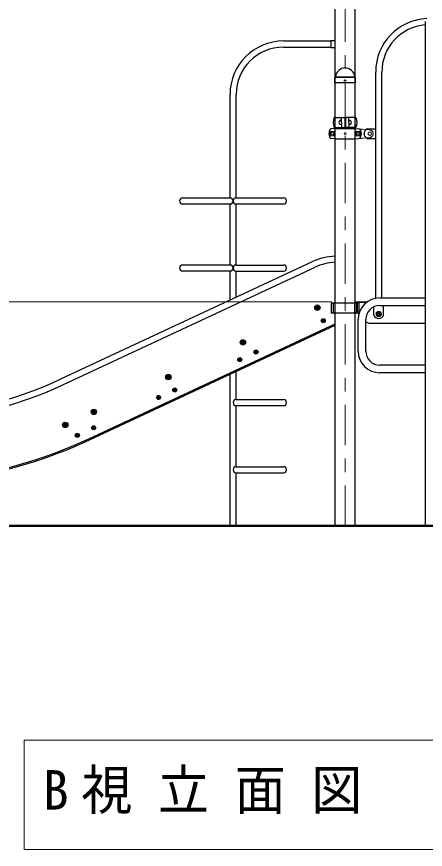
# Model space of a CAD drawing. Units: millimetres on the paper. Extents: x -385 to 0, y -594 to 267.
# Drawn here: x -146.7 to -116.3, y -138.4 to -76.4 of the extents above; entities that cross this region are included whole.
import ezdxf

# ---------------------------------------------------------------- set-up
doc = ezdxf.new("R2010")
doc.units = ezdxf.units.MM
doc.linetypes.add('USER1', pattern=[4.5, 2.5, -2])
doc.linetypes.add('USER2', pattern=[6, 3, -1, 1, -1])
doc.layers.add('LY_1', color=7, linetype='Continuous', lineweight=25)
doc.styles.add('ＭＳ ゴシック', font='')
doc.styles.get('ＭＳ ゴシック').set_extended_font_data('MS Gothic')

msp = doc.modelspace()

# ---------------------------------------------------------------- linework, layer by layer
at = {"layer": 'LY_1', "linetype": 'USER2', "lineweight": 13}
msp.add_line((-122.287, -114.306), (-122.287, -54.306), dxfattribs=at)
at = {"layer": 'LY_1'}
for p, q in [((-123.03, -114.306), (-123.03, -55.731)), ((-121.545, -114.306), (-121.545, -55.731)), ((-116.321, -114.306), (-116.321, -76.806)), ((-126.871, -78.246), (-123.347, -78.246)), ((-123.347, -78.206), (-123.03, -78.206)), ((-123.347, -78.206), (-123.347, -78.74)), ((-126.871, -78.7), (-123.347, -78.7)), ((-123.347, -78.74), (-123.03, -78.74)), ((-123.062, -81.315), (-123.055, -80.984)), ((-123.034, -80.936), (-123.016, -80.917)), ((-121.541, -80.936), (-121.559, -80.917)), ((-121.513, -81.314), (-121.52, -80.984)), ((-120.014, -97.386), (-120.014, -80.556)), ((-119.561, -97.356), (-119.561, -80.556)), ((-123.053, -81.323), (-123.062, -81.315)), ((-123.053, -81.323), (-121.521, -81.323)), ((-121.513, -81.314), (-121.521, -81.323)), ((-130.847, -89.913), (-130.847, -82.223)), ((-130.394, -89.913), (-130.394, -82.223)), ((-123.056, -83.931), (-122.346, -83.931)), ((-122.558, -84.152), (-122.592, -84.15)), ((-122.558, -84.306), (-122.558, -83.948)), ((-122.312, -83.965), (-122.312, -84.648)), ((-122.262, -83.965), (-122.262, -84.648)), ((-121.519, -83.931), (-122.229, -83.931)), ((-122.016, -84.306), (-122.016, -83.948)), ((-122.016, -84.152), (-121.983, -84.15)), ((-123.054, -84.765), (-123.317, -84.788)), ((-123.054, -84.681), (-122.346, -84.681)), ((-123.054, -84.765), (-121.52, -84.765)), ((-122.558, -84.461), (-122.592, -84.462)), ((-122.558, -84.306), (-122.558, -84.665)), ((-121.519, -84.681), (-122.229, -84.681)), ((-122.016, -84.306), (-122.016, -84.665)), ((-122.016, -84.461), (-121.983, -84.462)), ((-121.521, -84.765), (-120.996, -84.811)), ((-120.637, -84.773), (-120.014, -84.773)), ((-121.521, -85.515), (-120.996, -85.469)), ((-123.054, -85.515), (-123.317, -85.492)), ((-123.054, -85.515), (-121.52, -85.515)), ((-120.637, -85.506), (-120.014, -85.506)), ((-134.371, -89.913), (-130.847, -89.913)), ((-134.371, -90.366), (-130.847, -90.366)), ((-130.847, -94.913), (-130.847, -90.366)), ((-130.394, -89.913), (-126.871, -89.913)), ((-130.394, -94.913), (-130.394, -90.366)), ((-130.394, -90.366), (-126.871, -90.366)), ((-143.428, -103.386), (-124.71, -94.658)), ((-143.237, -103.797), (-124.519, -95.069)), ((-130.847, -94.913), (-134.371, -94.913)), ((-130.847, -95.366), (-134.371, -95.366)), ((-130.847, -97.52), (-130.847, -95.366)), ((-130.394, -94.913), (-126.871, -94.913)), ((-130.394, -97.308), (-130.394, -95.366)), ((-130.394, -95.366), (-126.871, -95.366)), ((-123.318, -97.74), (-123.318, -98.49)), ((-121.257, -97.74), (-123.318, -97.74)), ((-123.179, -97.74), (-123.179, -98.49)), ((-121.592, -97.74), (-121.592, -98.49)), ((-121.545, -97.64), (-120.618, -97.64)), ((-121.545, -97.678), (-120.829, -97.678)), ((-121.436, -97.74), (-121.436, -98.49)), ((-121.387, -97.74), (-121.387, -98.49)), ((-121.257, -97.74), (-121.257, -98.49)), ((-120.829, -97.69), (-120.829, -97.812)), ((-119.704, -97.356), (-116.321, -97.356)), ((-120.154, -98.649), (-120.154, -98.024)), ((-119.854, -98.518), (-119.787, -98.479)), ((-119.787, -98.479), (-119.721, -98.518)), ((-119.704, -97.923), (-116.321, -97.923)), ((-119.421, -98.649), (-119.421, -97.923)), ((-123.944, -99), (-123.973, -99.05)), ((-123.944, -99.1), (-123.973, -99.05)), ((-123.944, -99), (-123.886, -99)), ((-123.944, -99.1), (-123.886, -99.1)), ((-123.857, -99.05), (-123.886, -99)), ((-123.857, -99.05), (-123.886, -99.1)), ((-121.257, -98.49), (-123.318, -98.49)), ((-121.321, -101.306), (-121.321, -98.973)), ((-120.754, -101.306), (-120.754, -98.973)), ((-119.854, -98.595), (-119.787, -98.633)), ((-119.787, -98.633), (-119.721, -98.595)), ((-119.721, -98.518), (-119.721, -98.595)), ((-141.358, -107.827), (-123.03, -99.281)), ((-141.315, -107.918), (-123.03, -99.391)), ((-120.496, -99.223), (-116.321, -99.223)), ((-128.963, -101.349), (-128.968, -101.406)), ((-128.921, -101.439), (-128.968, -101.406)), ((-128.963, -101.349), (-128.911, -101.324)), ((-128.921, -101.439), (-128.869, -101.415)), ((-128.863, -101.358), (-128.911, -101.324)), ((-128.863, -101.358), (-128.869, -101.415)), ((-130.172, -101.912), (-130.177, -101.97)), ((-130.129, -102.003), (-130.177, -101.97)), ((-130.172, -101.912), (-130.119, -101.888)), ((-130.129, -102.003), (-130.077, -101.979)), ((-130.072, -101.921), (-130.119, -101.888)), ((-130.072, -101.921), (-130.077, -101.979)), ((-116.321, -102.356), (-119.704, -102.356)), ((-130.847, -114.306), (-130.847, -103.037)), ((-130.394, -104.913), (-130.394, -102.825)), ((-116.321, -102.923), (-119.704, -102.923)), ((-135.005, -104.166), (-135.01, -104.224)), ((-134.963, -104.257), (-135.01, -104.224)), ((-135.005, -104.166), (-134.953, -104.142)), ((-134.963, -104.257), (-134.911, -104.232)), ((-134.906, -104.175), (-134.953, -104.142)), ((-134.906, -104.175), (-134.911, -104.232)), ((-136.214, -104.73), (-136.219, -104.787)), ((-136.171, -104.82), (-136.219, -104.787)), ((-136.214, -104.73), (-136.161, -104.705)), ((-136.171, -104.82), (-136.119, -104.796)), ((-136.114, -104.738), (-136.161, -104.705)), ((-136.114, -104.738), (-136.119, -104.796)), ((-130.394, -104.913), (-126.871, -104.913)), ((-130.394, -105.366), (-126.871, -105.366)), ((-130.394, -109.913), (-130.394, -105.366)), ((-141.047, -106.984), (-141.052, -107.041)), ((-141.005, -107.074), (-141.052, -107.041)), ((-141.047, -106.984), (-140.995, -106.959)), ((-141.005, -107.074), (-140.953, -107.05)), ((-140.948, -106.992), (-140.995, -106.959)), ((-140.948, -106.992), (-140.953, -107.05)), ((-142.256, -107.547), (-142.261, -107.605)), ((-142.213, -107.638), (-142.261, -107.605)), ((-142.256, -107.547), (-142.203, -107.523)), ((-142.213, -107.638), (-142.161, -107.613)), ((-142.156, -107.556), (-142.203, -107.523)), ((-142.156, -107.556), (-142.161, -107.613)), ((-130.394, -109.913), (-126.871, -109.913)), ((-130.394, -110.366), (-126.871, -110.366)), ((-130.394, -114.306), (-130.394, -110.366))]:
    msp.add_line(p, q, dxfattribs=at)
at = {"layer": 'LY_1', "lineweight": 13}
for p, q in [((-123.032, -80.964), (-121.543, -80.964)), ((-123.002, -80.906), (-121.576, -80.906)), ((-123.092, -84.986), (-123.4, -84.986)), ((-123.4, -85.294), (-123.4, -84.986)), ((-123.092, -85.294), (-123.4, -85.294)), ((-121.483, -84.986), (-121.175, -84.986)), ((-121.483, -85.294), (-121.175, -85.294)), ((-121.175, -85.294), (-121.175, -84.986)), ((-123.287, -97.64), (-175.872, -97.64)), ((-146.153, -130.24), (-146.153, -138.373)), ((-95.353, -130.24), (-146.153, -130.24)), ((-146.153, -138.373), (-95.353, -138.373))]:
    msp.add_line(p, q, dxfattribs=at)
at = {"layer": 'LY_1', "linetype": 'USER1', "lineweight": 13}
for p, q in [((-123.029, -80.973), (-121.546, -80.973)), ((-123.037, -84.781), (-123.037, -85.498)), ((-121.537, -84.781), (-121.537, -85.498)), ((-120.996, -84.811), (-120.47, -84.849)), ((-120.996, -85.469), (-120.47, -85.43))]:
    msp.add_line(p, q, dxfattribs=at)
at = {"layer": 'LY_1', "lineweight": 50}
msp.add_line((-76.634, -114.306), (-164.872, -114.306), dxfattribs=at)
at = {"layer": 'LY_1'}
for points in [[(-124.376, -98.035), (-124.4, -98.077), (-124.376, -98.118), (-124.328, -98.118), (-124.304, -98.077), (-124.328, -98.035)], [(-129.919, -100.62), (-129.943, -100.662), (-129.919, -100.703), (-129.871, -100.703), (-129.847, -100.662), (-129.871, -100.62)], [(-135.463, -103.205), (-135.487, -103.247), (-135.463, -103.288), (-135.415, -103.288), (-135.391, -103.247), (-135.415, -103.205)], [(-141.021, -105.803), (-141.027, -105.851), (-140.988, -105.88), (-140.944, -105.861), (-140.938, -105.813), (-140.977, -105.784)], [(-143.102, -106.751), (-143.062, -106.777), (-143.064, -106.826), (-143.107, -106.847), (-143.147, -106.821), (-143.145, -106.773)]]:
    msp.add_lwpolyline(points, close=True, dxfattribs=at)
for centre, radius in [((-122.287, -81.189), 0.05), ((-124.352, -98.077), 0.2), ((-124.352, -98.077), 0.117), ((-124.352, -98.077), 0.0481), ((-119.787, -98.556), 0.175), ((-123.915, -99.05), 0.15), ((-123.915, -99.05), 0.0577), ((-129.895, -100.662), 0.2), ((-129.895, -100.662), 0.117), ((-129.895, -100.662), 0.0481), ((-128.916, -101.382), 0.15), ((-128.916, -101.382), 0.0577), ((-130.124, -101.945), 0.15), ((-130.124, -101.945), 0.0577), ((-135.439, -103.247), 0.2), ((-135.439, -103.247), 0.117), ((-135.439, -103.247), 0.0481), ((-134.958, -104.199), 0.15), ((-136.166, -104.763), 0.15), ((-134.958, -104.199), 0.0577), ((-136.166, -104.763), 0.0577), ((-140.982, -105.832), 0.2), ((-140.982, -105.832), 0.117), ((-140.982, -105.832), 0.0481), ((-143.105, -106.799), 0.2), ((-143.105, -106.799), 0.117), ((-143.105, -106.799), 0.0481), ((-141, -107.017), 0.15), ((-141, -107.017), 0.0577), ((-142.208, -107.58), 0.15), ((-142.208, -107.58), 0.0577)]:
    msp.add_circle(centre, radius, dxfattribs=at)
at = {"layer": 'LY_1', "lineweight": 13}
for centre, radius in [((-123.246, -85.14), 0.154), ((-123.246, -85.14), 0.0833), ((-122.287, -85.14), 0.0833), ((-121.329, -85.14), 0.154), ((-121.329, -85.14), 0.0833), ((-119.787, -98.556), 0.2), ((-119.787, -98.556), 0.0917)]:
    msp.add_circle(centre, radius, dxfattribs=at)
at = {"layer": 'LY_1', "linetype": 'USER1', "lineweight": 13}
for centre, radius in [((-120.454, -85.14), 0.125), ((-119.787, -98.556), 0.108), ((-119.787, -98.556), 0.104), ((-123.915, -99.05), 0.108)]:
    msp.add_circle(centre, radius, dxfattribs=at)
at = {"layer": 'LY_1'}
for centre, radius, start, end in [((-116.037, -80.556), 3.977, 92.5225, 180), ((-116.037, -80.556), 3.523, 94.61249, 180), ((-126.871, -82.223), 3.977, 90, 180), ((-126.871, -82.223), 3.523, 90, 180), ((-122.287, -80.973), 0.72, 90, 173.3676), ((-122.287, -80.973), 0.72, 6.6324, 90), ((-122.985, -80.985), 0.07, 135, 178.99605), ((-123.049, -80.884), 0.0467, 315, 353.3676), ((-121.526, -80.884), 0.0467, 186.6324, 225), ((-121.59, -80.985), 0.07, 1.00395, 45), ((-122.244, -84.306), 0.935, 159.19706, 200.80294), ((-123.056, -83.998), 0.0667, 90, 159.19706), ((-122.597, -84.306), 0.156, 88, 272), ((-122.542, -83.948), 0.0167, 90, 180), ((-122.346, -83.965), 0.0333, 0, 90), ((-122.229, -83.965), 0.0333, 90, 180), ((-122.033, -83.948), 0.0167, 0, 90), ((-121.978, -84.306), 0.156, 268, 92), ((-121.519, -83.998), 0.0667, 20.80294, 90), ((-122.331, -84.306), 0.935, 339.19706, 20.80294), ((-123.303, -84.954), 0.167, 95, 163.80375), ((-123.056, -84.615), 0.0667, 200.80294, 270), ((-122.542, -84.665), 0.0167, 180, 270), ((-122.346, -84.648), 0.0333, 270, 0), ((-122.229, -84.648), 0.0333, 180, 270), ((-122.033, -84.665), 0.0167, 270, 0), ((-121.519, -84.615), 0.0667, 270, 339.19706), ((-121.272, -84.954), 0.167, 16.19625, 85), ((-120.477, -85.14), 0.4, 113.55646, 246.44354), ((-122.662, -85.14), 0.833, 163.80375, 196.19625), ((-123.303, -85.326), 0.167, 196.19625, 265), ((-121.272, -85.326), 0.167, 275, 343.80375), ((-121.912, -85.14), 0.833, 343.80375, 16.19625), ((-134.371, -90.14), 0.227, 90, 270), ((-130.847, -90.14), 0.227, 270, 90), ((-130.394, -90.14), 0.227, 90, 270), ((-126.871, -90.14), 0.227, 270, 90), ((-122.853, -98.64), 4.393, 92.30189, 115), ((-122.853, -98.64), 3.94, 92.56691, 115), ((-134.371, -95.14), 0.227, 90, 270), ((-130.847, -95.14), 0.227, 270, 90), ((-130.394, -95.14), 0.227, 90, 270), ((-126.871, -95.14), 0.227, 270, 90), ((-119.704, -98.973), 1.617, 90, 180), ((-120.779, -97.69), 0.05, 90, 180), ((-119.704, -98.973), 1.05, 90, 180), ((-119.787, -98.49), 0.4, 203.55646, 336.44354), ((-120.496, -98.89), 0.333, 219.19497, 270), ((-119.704, -101.306), 1.617, 180, 270), ((-119.704, -101.306), 1.05, 180, 270), ((-155.966, -76.499), 29.667, 271.8, 295), ((-155.966, -76.499), 30.12, 271.8, 295), ((-130.394, -105.14), 0.227, 90, 270), ((-126.871, -105.14), 0.227, 270, 90), ((-155.966, -76.499), 34.567, 271.8, 295), ((-155.966, -76.499), 34.667, 271.8, 295), ((-130.394, -110.14), 0.227, 90, 270), ((-126.871, -110.14), 0.227, 270, 90)]:
    msp.add_arc(centre, radius, start, end, dxfattribs=at)
at = {"layer": 'LY_1', "linetype": 'USER1', "lineweight": 13}
for centre, radius, start, end in [((-121.521, -84.781), 0.0167, 88.01112, 180), ((-120.496, -85.14), 0.291, 275, 85), ((-121.521, -85.498), 0.0167, 180, 270)]:
    msp.add_arc(centre, radius, start, end, dxfattribs=at)
at = {"layer": 'LY_1', "lineweight": 13}
for centre, start, end in [((-125.225, -85.14), 355.87048, 4.12952), ((-119.35, -85.14), 175.87048, 184.12952)]:
    msp.add_arc(centre, 2.139, start, end, dxfattribs=at)

# ---------------------------------------------------------------- texts
at = {"layer": 'LY_1', "insert": (-144.753, -134.306), "char_height": 2.933, "attachment_point": 4, "style": 'ＭＳ ゴシック'}
msp.add_mtext('\\T1.5;\\W0.95;B視立面図\u3000S=1/60', dxfattribs=at)

doc.saveas('drawing.dxf')
